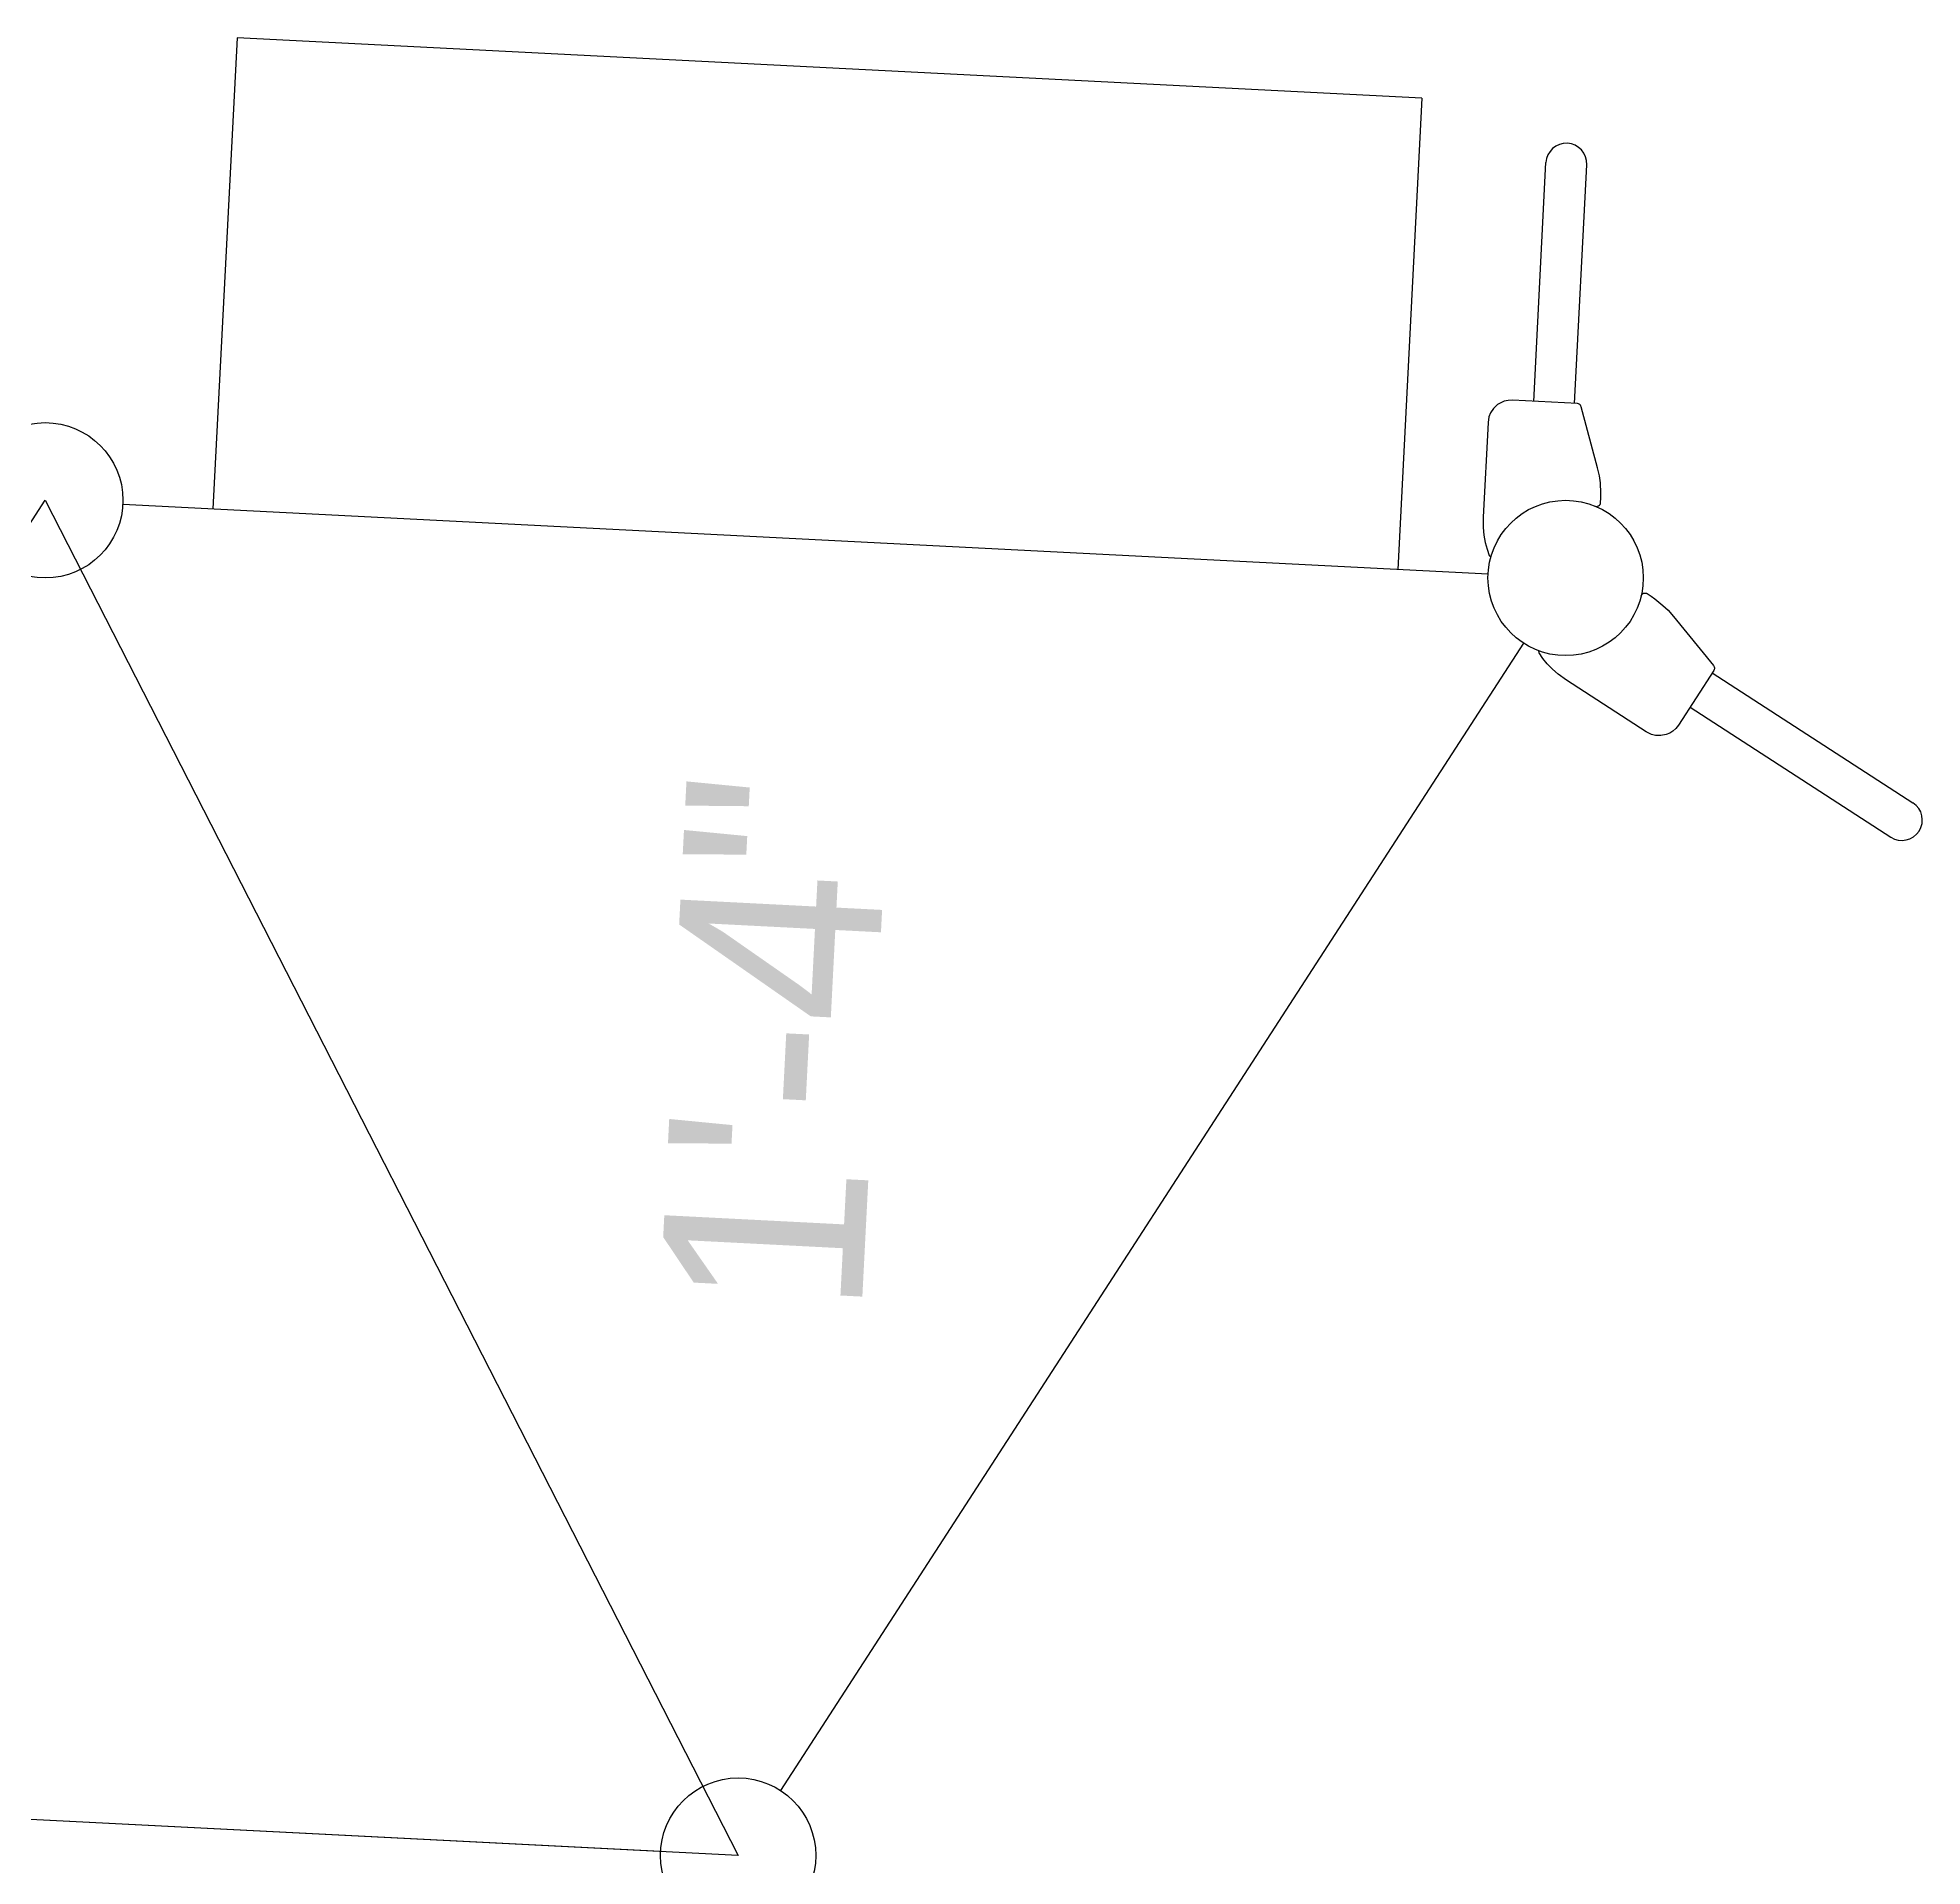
# Model space of a CAD drawing. Header units: feet. Extents: x 10084 to 13321, y 3329 to 8503.
# Drawn here: x 11193.3 to 11198.35, y 5262.4 to 5267.31 of the extents above; entities that cross this region are included whole.
import ezdxf
from ezdxf.enums import TextEntityAlignment as Align

# ---------------------------------------------------------------- set-up
doc = ezdxf.new("R2010")
doc.units = ezdxf.units.FT
doc.header["$LTSCALE"] = 40
doc.header["$MEASUREMENT"] = 0
doc.layers.add('amenity center', color=31, linetype='Continuous')
doc.styles.add('Style-CHAR_FAST_FONT', font='CHAR_FAST_FONT.shx')

msp = doc.modelspace()

# ---------------------------------------------------------------- linework, layer by layer
at = {"layer": 'amenity center', "color": 7}
for p, q in [((11193.8342, 5267.3087), (11193.7696, 5266.0447)), ((11197.0123, 5267.1464), (11193.8342, 5267.3087)), ((11197.0123, 5267.1464), (11196.9477, 5265.8824)), ((11197.3121, 5266.3331), (11197.3448, 5266.9735)), ((11197.4216, 5266.3275), (11197.4543, 5266.968)), ((11191.1002, 5262.6402), (11193.3197, 5266.0677)), ((11193.3197, 5266.0677), (11195.1782, 5262.4319)), ((11193.5277, 5266.0571), (11197.1896, 5265.87)), ((11197.2844, 5265.6845), (11195.2915, 5262.6068)), ((11197.7911, 5265.6046), (11198.3294, 5265.2561)), ((11197.7316, 5265.5126), (11198.2698, 5265.1641)), ((11195.1782, 5262.4319), (11191.1002, 5262.6402)), ((11194.9702, 5262.4425), (11191.3083, 5262.6296))]:
    msp.add_line(p, q, dxfattribs=at)
at = {"layer": 'amenity center', "color": 7, "flags": 128}
for points in [[(11197.4296, 5266.3271), (11197.2551, 5266.336), (11197.2432, 5266.3355), (11197.2331, 5266.3332), (11197.2239, 5266.3295), (11197.2153, 5266.3243), (11197.2044, 5266.3142), (11197.1963, 5266.3021), (11197.1921, 5266.2917), (11197.1895, 5266.2768), (11197.1765, 5266.0222), (11197.1766, 5265.9945), (11197.1787, 5265.974), (11197.1823, 5265.9544), (11197.187, 5265.9366), (11197.193, 5265.9192), (11197.1955, 5265.9171), (11197.1975, 5265.918)], [(11197.4777, 5266.0518), (11197.4777, 5266.0518), (11197.4811, 5266.0512), (11197.4836, 5266.0516), (11197.4863, 5266.0527), (11197.4885, 5266.0544), (11197.4902, 5266.0567), (11197.4911, 5266.059), (11197.4914, 5266.0611), (11197.4921, 5266.074), (11197.4924, 5266.0868), (11197.4909, 5266.1141), (11197.4881, 5266.1329), (11197.483, 5266.1549), (11197.4394, 5266.3182), (11197.4388, 5266.3203), (11197.4377, 5266.3225), (11197.4361, 5266.3244), (11197.4339, 5266.3259), (11197.4319, 5266.3267), (11197.4296, 5266.3271)], [(11197.6005, 5265.8116), (11197.6005, 5265.8116), (11197.602, 5265.8147), (11197.6037, 5265.8165), (11197.6062, 5265.8181), (11197.609, 5265.8188), (11197.6118, 5265.8188), (11197.6142, 5265.8182), (11197.6161, 5265.8173), (11197.6269, 5265.8103), (11197.6374, 5265.803), (11197.6587, 5265.7858), (11197.6723, 5265.7725), (11197.6871, 5265.7555), (11197.794, 5265.6245), (11197.7954, 5265.6228), (11197.7965, 5265.6206), (11197.7971, 5265.6182), (11197.797, 5265.6156), (11197.7965, 5265.6135), (11197.7955, 5265.6114)], [(11197.7955, 5265.6114), (11197.7005, 5265.4647), (11197.6931, 5265.4553), (11197.6853, 5265.4485), (11197.6769, 5265.4432), (11197.6677, 5265.4394), (11197.6531, 5265.4364), (11197.6385, 5265.4369), (11197.6277, 5265.4396), (11197.6141, 5265.4462), (11197.4001, 5265.5848), (11197.3777, 5265.6011), (11197.3623, 5265.6148), (11197.3486, 5265.6292), (11197.3369, 5265.6435), (11197.3263, 5265.6585), (11197.326, 5265.6618), (11197.328, 5265.6629)]]:
    msp.add_lwpolyline(points, dxfattribs=at)
at = {"layer": 'amenity center', "color": 7}
for centre in [(11193.3197, 5266.0677), (11197.3977, 5265.8594), (11195.1782, 5262.4319)]:
    msp.add_circle(centre, 0.2083, dxfattribs=at)
for centre, start, end in [((11197.3996, 5266.9707), 357.0756, 177.0756), ((11198.2996, 5265.2101), 237.0756, 57.0756)]:
    msp.add_arc(centre, 0.0548, start, end, dxfattribs=at)

# ---------------------------------------------------------------- texts
at = {"layer": 'amenity center', "color": 7, "style": 'Style-CHAR_FAST_FONT'}
msp.add_text('1\'-4"', height=0.54166, rotation=87.0756, dxfattribs=at).set_placement((11195.5453, 5264.5965), align=Align.CENTER)
for s, height in [('y:/powrscap/4-0/', 0.001667), ('-40', 0.00167)]:
    msp.add_text(s, height=height, rotation=117.0756, dxfattribs=at).set_placement((11194.249, 5264.2498))

doc.saveas('drawing.dxf')
